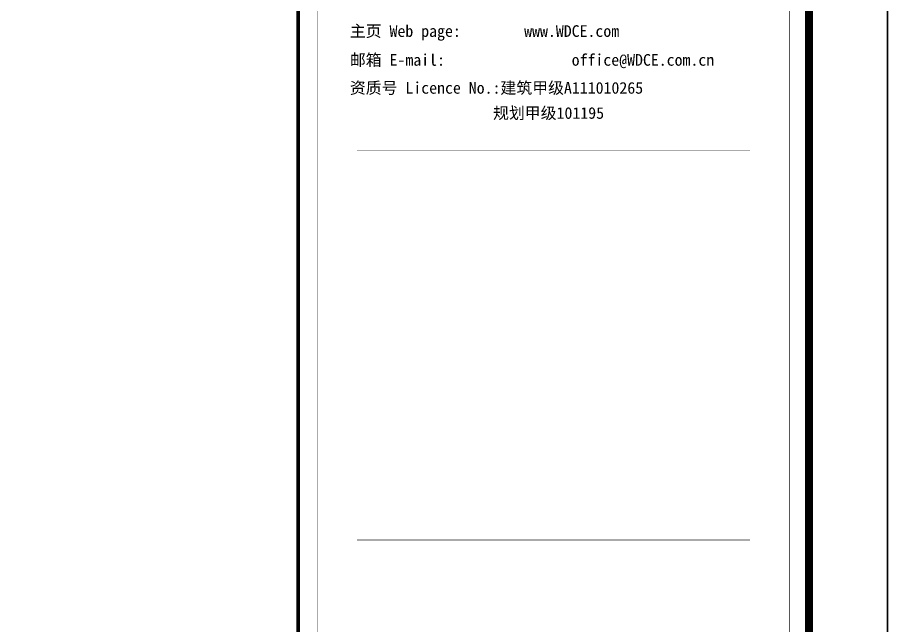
# Model space of a CAD drawing. Extents: x 337716 to 534539, y 642056 to 701458.
# Drawn here: x 439366 to 450439, y 672025 to 679758 of the extents above; entities that cross this region are included whole.
import ezdxf

# ---------------------------------------------------------------- set-up
doc = ezdxf.new("R2010")
doc.units = 0
doc.header["$LTSCALE"] = 1000
doc.header["$MEASUREMENT"] = 0
doc.layers.get('0').update_dxf_attribs({"linetype": 'CONTINUOUS'})
for name, color, linetype in [('DIM-箱柜', 3, 'CONTINUOUS'), ('SHEET_LINE', 6, 'CONTINUOUS'), ('SHEET_TEXT', 7, 'CONTINUOUS'), ('TEL_TITLE', 7, 'CONTINUOUS')]:
    doc.layers.add(name, color=color, linetype=linetype)
doc.layers.add('内审要求修改2.10', color=6, linetype='CONTINUOUS', plot=False)
doc.styles.add('华文细黑', font='STXIHEI.TTF')

# ---------------------------------------------------------------- blocks, each defined once
blk = doc.blocks.new('A$C51FB5BAD')
at = {"layer": 'SHEET_LINE', "const_width": 50}
blk.add_lwpolyline([(-6500, -57400), (0, -57400), (0, -6150), (-6500, -6150)], close=True, dxfattribs=at)
at = {"layer": 'SHEET_LINE', "const_width": 4.999999999999995}
for points in [[(-6250, -15739.90927883727), (-6250, -33442.5692015125)], [(-6250, -33442.5692015125), (-250, -33442.5692015125), (-250, -15739.90927883727)], [(-5750, -22389.16439552279), (-750, -22389.16439552279)], [(-5750, -27342.59945737431), (-750, -27342.59945737431)]]:
    blk.add_lwpolyline(points, dxfattribs=at)
at = {"layer": 'SHEET_TEXT', "style": '华文细黑'}
for s, p in [('主页 Web page:        www.WDCE.com', (-5842.124720930588, -20944.87498448463)), ('邮箱 E-mail:                office@WDCE.com.cn ', (-5842.124720930588, -21311.76950156386)), ('资质号 Licence No.:建筑甲级A111010265', (-5842.124720930588, -21667.40389532014)), ('规划甲级101195', (-4020.108854189981, -21986.90975711378))]:
    blk.add_text(s, height=148.1169032266934, dxfattribs=at).set_placement(p)
blk = doc.blocks.new('SADF AGF AERG AER GER')
at = {"layer": 'DIM-箱柜'}
blk.add_lwpolyline([(-462149.7959025296, -1228514.088561067), (-378049.7959025296, -1228514.088561067), (-378049.7959025296, -1287914.088561067), (-462149.7959025296, -1287914.088561067)], close=True, dxfattribs=at)
blk = doc.blocks.new('A$C6873132B')
at = {"layer": 'DIM-箱柜'}
blk.add_blockref('SADF AGF AERG AER GER', (378049.7959025296, 1287914.088561068), dxfattribs=at)

msp = doc.modelspace()

# ---------------------------------------------------------------- linework, layer by layer
at = {"layer": 'TEL_TITLE'}
for points in [[(366338.9079674156, 642055.7389126688), (450438.9079674156, 642055.7389126688), (450438.9079674156, 701455.7389126688), (366338.9079674156, 701455.7389126688)], [(450438.9079674156, 642055.7389126687), (534538.9079674156, 642055.7389126687), (534538.9079674156, 701455.7389126685), (450438.9079674156, 701455.7389126685)]]:
    msp.add_lwpolyline(points, close=True, dxfattribs=at)
at = {"layer": 'TEL_TITLE', "const_width": 100}
msp.add_lwpolyline([(368838.9079674156, 643055.7389126688), (449438.9079674156, 643055.7389126688), (449438.9079674156, 700455.7389126688), (368838.9079674156, 700455.7389126688)], close=True, dxfattribs=at)

# ---------------------------------------------------------------- block references
msp.add_blockref('A$C51FB5BAD', (449438.9079674156, 700455.7389126688))
at = {"layer": 'DIM-箱柜'}
for p in [(828488.7038699453, 1929969.827473736), (912588.7038699453, 1929969.827473736)]:
    msp.add_blockref('SADF AGF AERG AER GER', p, dxfattribs=at)
at = {"layer": '内审要求修改2.10'}
for p in [(450438.9079674156, 642055.7389126688), (534538.9079674156, 642055.7389126683)]:
    msp.add_blockref('A$C6873132B', p, dxfattribs=at)

doc.saveas('drawing.dxf')
